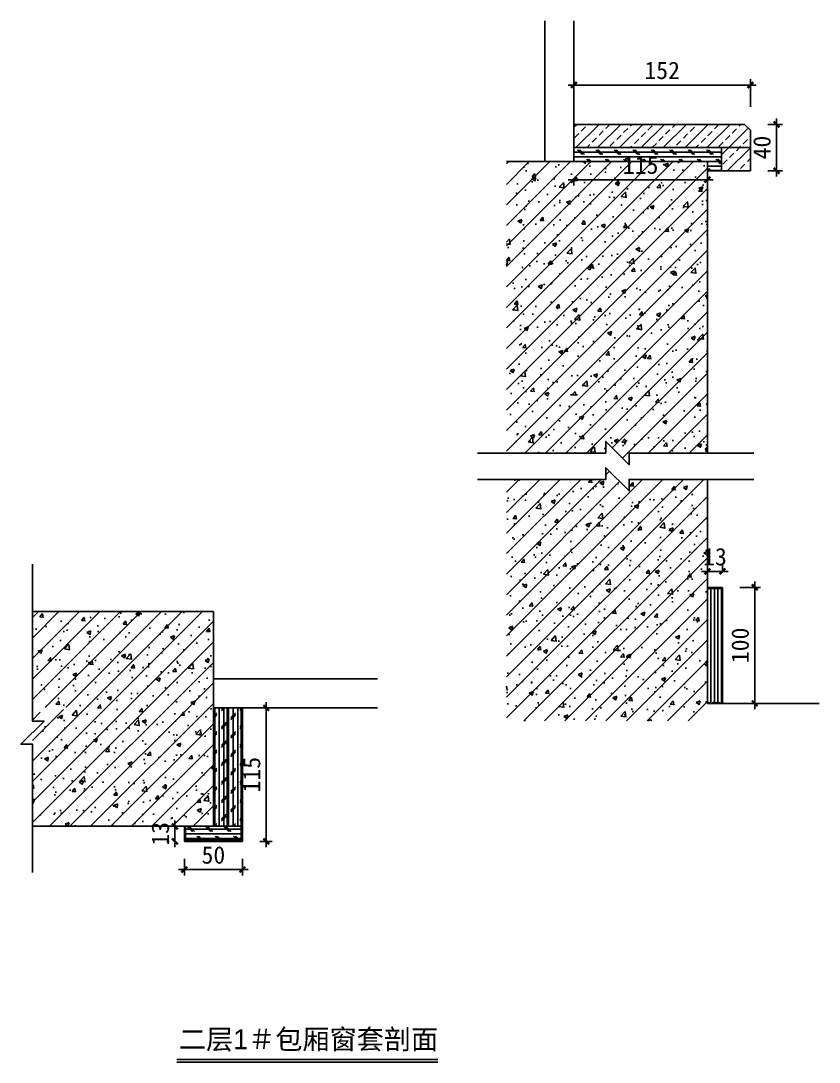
# Model space of a CAD drawing. Header units: millimetres. Extents: x -150677 to 588340, y -254013 to 149700.
# Drawn here: x 337452 to 338140, y -86707 to -85810 of the extents above; entities that cross this region are included whole.
import ezdxf

# ---------------------------------------------------------------- set-up
doc = ezdxf.new("R2010")
doc.units = ezdxf.units.MM
doc.header["$LTSCALE"] = 10
doc.header["$MEASUREMENT"] = 0
for name, color, linetype in [('1', 12, 'Continuous'), ('2-Ba顶面轮廓', 4, 'Continuous'), ('LAYER1', 7, 'Continuous'), ('LAYER2', 130, 'Continuous'), ('LAYER3', 134, 'Continuous'), ('LAYER7', 251, 'Continuous')]:
    doc.layers.add(name, color=color, linetype=linetype)
doc.styles.get("Standard").update_dxf_attribs({"font": ''})
doc.styles.get('Standard').set_extended_font_data('SimSun')
doc.dimstyles.new('DIMN5', dxfattribs={"dimscale": 0.05, "dimtxt": 300, "dimasz": 100, "dimexe": 100, "dimexo": 300, "dimgap": 100, "dimtad": 1, "dimdec": 0, "dimtxsty": 'Standard', "dimblk": 'ARCHTICK', "dimcen": 2.5, "dimdle": 100, "dimclrd": 8, "dimclre": 8, "dimclrt": 96, "dimadec": 0, "dimazin": 0, "dimtfac": 1, "dimtdec": 0, "dimtmove": 0, "dimatfit": 3, "dimldrblk": 'DOT', "dimfxl": 100, "dimarcsym": 0})
pattern_1 = [(90, (331356.6526, -87593.2813), (-3.96875, 2e-16), []), (225, (331358.637, -87591.297), (7.937503, -7.937503), [5.612663, -5.612663]), (225, (331358.637, -87590.305), (7.937503, -7.937503), [5.612663, -5.612663]), (225, (331358.637, -87589.313), (7.937503, -7.937503), [5.612663, -5.612663])]
pattern_2 = [(45, (105.651, 4.775), (-9.4045202, 9.4045202), []), (45, (110.276, 0), (-9.4045202, 9.4045202), [5.25, -3])]

# ---------------------------------------------------------------- blocks, each defined once
blk = doc.blocks.new('_ArchTick')
at = {"color": 0, "linetype": 'ByBlock', "const_width": 0.4}
blk.add_lwpolyline([(-0.5, -0.5), (0.5, 0.5)], dxfattribs=at)
blk = doc.blocks.new('*D1744')
at = {"layer": '2-Ba顶面轮廓', "color": 8, "lineweight": -2, "transparency": 16777216}
for p, q in [((337578.24, -86504.25), (337580.13, -86504.25)), ((337585.13, -86499.25), (337585.13, -86522.25)), ((337578.24, -86517.25), (337580.13, -86517.25))]:
    blk.add_line(p, q, dxfattribs=at)
at = {"layer": 'Defpoints', "color": 0, "transparency": 16777216}
for p in [(337593.24, -86504.25), (337585.13, -86517.25), (337593.24, -86517.25)]:
    blk.add_point(p, dxfattribs=at)
at = {"layer": '2-Ba顶面轮廓', "color": 8, "lineweight": -2, "transparency": 16777216, "xscale": 5, "yscale": 5, "zscale": 5}
for p, rotation in [((337585.13, -86504.25), 90), ((337585.13, -86517.25), 270)]:
    blk.add_blockref('_ArchTick', p, dxfattribs=dict(at, rotation=rotation))
at = {"layer": '2-Ba顶面轮廓', "color": 96, "transparency": 16777216, "insert": (337572.63, -86510.75), "char_height": 15, "attachment_point": 5, "rotation": 90}
blk.add_mtext('13', dxfattribs=at)
blk = doc.blocks.new('_DOT')
at = {"color": 0, "linetype": 'ByBlock'}
blk.add_line((-0.35, 0), (-1, 0), dxfattribs=at)
at = {"color": 0, "linetype": 'ByBlock', "const_width": 0.35}
blk.add_lwpolyline([(-0.175, 0, 1), (0.175, 0, 1)], format="xyb", close=True, dxfattribs=at)
blk = doc.blocks.new('*D1745')
at = {"layer": '2-Ba顶面轮廓', "color": 8, "lineweight": -2, "transparency": 16777216}
for p, q in [((337593.24, -86532.25), (337593.24, -86546.55)), ((337643.24, -86532.25), (337643.24, -86546.55)), ((337588.24, -86541.55), (337648.24, -86541.55))]:
    blk.add_line(p, q, dxfattribs=at)
at = {"layer": 'Defpoints', "color": 0, "transparency": 16777216}
for p in [(337593.24, -86517.25), (337643.24, -86517.25), (337643.24, -86541.55)]:
    blk.add_point(p, dxfattribs=at)
at = {"layer": '2-Ba顶面轮廓', "color": 8, "lineweight": -2, "transparency": 16777216, "xscale": 5, "yscale": 5, "zscale": 5, "rotation": 180}
blk.add_blockref('_ArchTick', (337593.24, -86541.55), dxfattribs=at)
at = {"layer": '2-Ba顶面轮廓', "color": 8, "lineweight": -2, "transparency": 16777216, "xscale": 5, "yscale": 5, "zscale": 5}
blk.add_blockref('_ArchTick', (337643.24, -86541.55), dxfattribs=at)
at = {"layer": '2-Ba顶面轮廓', "color": 96, "transparency": 16777216, "insert": (337618.24, -86529.05), "char_height": 15, "attachment_point": 5}
blk.add_mtext('50', dxfattribs=at)
blk = doc.blocks.new('*D1746')
at = {"layer": '2-Ba顶面轮廓', "color": 8, "lineweight": -2, "transparency": 16777216}
for p, q in [((337663.76, -86522.25), (337663.76, -86397.25)), ((337658.24, -86402.25), (337668.76, -86402.25)), ((337658.24, -86517.25), (337668.76, -86517.25))]:
    blk.add_line(p, q, dxfattribs=at)
at = {"layer": 'Defpoints', "color": 0, "transparency": 16777216}
for p in [(337643.24, -86402.25), (337663.76, -86402.25), (337643.24, -86517.25)]:
    blk.add_point(p, dxfattribs=at)
at = {"layer": '2-Ba顶面轮廓', "color": 8, "lineweight": -2, "transparency": 16777216, "xscale": 5, "yscale": 5, "zscale": 5}
for p, rotation in [((337663.76, -86402.25), 90), ((337663.76, -86517.25), 270)]:
    blk.add_blockref('_ArchTick', p, dxfattribs=dict(at, rotation=rotation))
at = {"layer": '2-Ba顶面轮廓', "color": 96, "transparency": 16777216, "insert": (337651.26, -86459.75), "char_height": 15, "attachment_point": 5, "rotation": 90}
blk.add_mtext('115', dxfattribs=at)
blk = doc.blocks.new('*D1748')
at = {"layer": '2-Ba顶面轮廓', "color": 8, "lineweight": -2, "transparency": 16777216}
for p, q in [((338071.68, -86298.36), (338089.42, -86298.36)), ((338084.42, -86403.36), (338084.42, -86293.36)), ((338071.68, -86398.36), (338089.42, -86398.36))]:
    blk.add_line(p, q, dxfattribs=at)
at = {"layer": 'Defpoints', "color": 0, "transparency": 16777216}
for p in [(338056.68, -86298.36), (338084.42, -86298.36), (338056.68, -86398.36)]:
    blk.add_point(p, dxfattribs=at)
at = {"layer": '2-Ba顶面轮廓', "color": 8, "lineweight": -2, "transparency": 16777216, "xscale": 5, "yscale": 5, "zscale": 5}
for p, rotation in [((338084.42, -86298.36), 90), ((338084.42, -86398.36), 270)]:
    blk.add_blockref('_ArchTick', p, dxfattribs=dict(at, rotation=rotation))
at = {"layer": '2-Ba顶面轮廓', "color": 96, "transparency": 16777216, "insert": (338071.92, -86348.36), "char_height": 15, "attachment_point": 5, "rotation": 90}
blk.add_mtext('100', dxfattribs=at)
blk = doc.blocks.new('*D1749')
at = {"layer": '2-Ba顶面轮廓', "color": 8, "lineweight": -2, "transparency": 16777216}
for p, q in [((338043.68, -86283.36), (338043.68, -86279.57)), ((338056.68, -86283.36), (338056.68, -86279.57)), ((338061.68, -86284.57), (338038.68, -86284.57))]:
    blk.add_line(p, q, dxfattribs=at)
at = {"layer": 'Defpoints', "color": 0, "transparency": 16777216}
for p in [(338043.68, -86284.57), (338043.68, -86298.36), (338056.68, -86298.36)]:
    blk.add_point(p, dxfattribs=at)
at = {"layer": '2-Ba顶面轮廓', "color": 8, "lineweight": -2, "transparency": 16777216, "xscale": 5, "yscale": 5, "zscale": 5}
for p, rotation in [((338043.68, -86284.57), 180.0000000003207), ((338056.68, -86284.57), 3.207034637853212e-10)]:
    blk.add_blockref('_ArchTick', p, dxfattribs=dict(at, rotation=rotation))
at = {"layer": '2-Ba顶面轮廓', "color": 96, "transparency": 16777216, "insert": (338050.18, -86272.07), "char_height": 15, "attachment_point": 5}
blk.add_mtext('13', dxfattribs=at)
blk = doc.blocks.new('*D1750')
at = {"layer": '2-Ba顶面轮廓', "color": 8, "lineweight": -2, "transparency": 16777216}
for p, q in [((337923.68, -85865.52), (338085.68, -85865.52)), ((337928.68, -85884.41), (337928.68, -85860.52)), ((338080.68, -85884.41), (338080.68, -85860.52))]:
    blk.add_line(p, q, dxfattribs=at)
at = {"layer": 'Defpoints', "color": 0, "transparency": 16777216}
for p in [(338080.68, -85865.52), (337928.68, -85899.41), (338080.68, -85899.41)]:
    blk.add_point(p, dxfattribs=at)
at = {"layer": '2-Ba顶面轮廓', "color": 8, "lineweight": -2, "transparency": 16777216, "xscale": 5, "yscale": 5, "zscale": 5, "rotation": 180}
blk.add_blockref('_ArchTick', (337928.68, -85865.52), dxfattribs=at)
at = {"layer": '2-Ba顶面轮廓', "color": 8, "lineweight": -2, "transparency": 16777216, "xscale": 5, "yscale": 5, "zscale": 5}
blk.add_blockref('_ArchTick', (338080.68, -85865.52), dxfattribs=at)
at = {"layer": '2-Ba顶面轮廓', "color": 96, "transparency": 16777216, "insert": (338004.68, -85853.02), "char_height": 15, "attachment_point": 5}
blk.add_mtext('152', dxfattribs=at)
blk = doc.blocks.new('*D1751')
at = {"layer": '2-Ba顶面轮廓', "color": 8, "lineweight": -2, "transparency": 16777216}
for p, q in [((338103.19, -85944.41), (338103.19, -85894.41)), ((338095.68, -85899.41), (338108.19, -85899.41)), ((338095.68, -85939.41), (338108.19, -85939.41))]:
    blk.add_line(p, q, dxfattribs=at)
at = {"layer": 'Defpoints', "color": 0, "transparency": 16777216}
for p in [(338080.68, -85899.41), (338103.19, -85899.41), (338080.68, -85939.41)]:
    blk.add_point(p, dxfattribs=at)
at = {"layer": '2-Ba顶面轮廓', "color": 8, "lineweight": -2, "transparency": 16777216, "xscale": 5, "yscale": 5, "zscale": 5}
for p, rotation in [((338103.19, -85899.41), 90), ((338103.19, -85939.41), 270)]:
    blk.add_blockref('_ArchTick', p, dxfattribs=dict(at, rotation=rotation))
at = {"layer": '2-Ba顶面轮廓', "color": 96, "transparency": 16777216, "insert": (338090.69, -85919.41), "char_height": 15, "attachment_point": 5, "rotation": 90}
blk.add_mtext('40', dxfattribs=at)
blk = doc.blocks.new('*D1752')
at = {"layer": '2-Ba顶面轮廓', "color": 8, "lineweight": -2, "transparency": 16777216}
for p, q in [((338048.68, -85947.19), (337923.68, -85947.19)), ((337928.68, -85946.41), (337928.68, -85952.19)), ((338043.68, -85946.41), (338043.68, -85952.19))]:
    blk.add_line(p, q, dxfattribs=at)
at = {"layer": 'Defpoints', "color": 0, "transparency": 16777216}
for p in [(337928.68, -85931.41), (338043.68, -85931.41), (337928.68, -85947.19)]:
    blk.add_point(p, dxfattribs=at)
at = {"layer": '2-Ba顶面轮廓', "color": 8, "lineweight": -2, "transparency": 16777216, "xscale": 5, "yscale": 5, "zscale": 5, "rotation": 180}
blk.add_blockref('_ArchTick', (337928.68, -85947.19), dxfattribs=at)
at = {"layer": '2-Ba顶面轮廓', "color": 8, "lineweight": -2, "transparency": 16777216, "xscale": 5, "yscale": 5, "zscale": 5}
blk.add_blockref('_ArchTick', (338043.68, -85947.19), dxfattribs=at)
at = {"layer": '2-Ba顶面轮廓', "color": 96, "transparency": 16777216, "insert": (337986.18, -85934.69), "char_height": 15, "attachment_point": 5}
blk.add_mtext('115', dxfattribs=at)

msp = doc.modelspace()

# ---------------------------------------------------------------- hatches: boundary and pattern name
h = msp.add_hatch()
h.set_pattern_fill('ANSI32', color=252, scale=0.2, style=0)
h.set_pattern_definition([(45, (4953792.8728, -864574.4036), (-1.34703841816, 1.34703841816), []), (45, (4953793.7709, -864574.4036), (-1.34703841816, 1.34703841816), [])])
h.paths.add_polyline_path([(338055.68, -86299.38), (338043.68, -86299.38), (338043.68, -86298.36), (338056.68, -86298.36), (338056.68, -86398.36), (338043.68, -86398.36), (338043.68, -86397.36), (338055.68, -86397.36)])
at = {"layer": '2-Ba顶面轮廓'}
h = msp.add_hatch(dxfattribs=at)
h.set_pattern_fill('天然石材', color=8, scale=5, style=0)
h.set_pattern_definition(pattern_2)
h.paths.add_polyline_path([(337928.68, -85899.41), (337928.68, -85919.41), (338080.68, -85919.41), (338080.68, -85904.41), (338075.68, -85899.41)])
h = msp.add_hatch(dxfattribs=at)
h.set_pattern_fill('CORK', color=251, scale=5, style=0)
h.set_pattern_definition([(0, (105.6515, 0), (0, 3.96875), []), (135, (107.636, -1.984), (-7.93750343, -7.93750343), [5.6126625, -5.6126625]), (135, (108.628, -1.984), (-7.93750343, -7.93750343), [5.6126625, -5.6126625]), (135, (109.62, -1.984), (-7.93750343, -7.93750343), [5.6126625, -5.6126625])])
h.paths.add_polyline_path([(338043.68, -85931.41), (338043.68, -85939.41), (338055.68, -85939.41), (338055.68, -85919.41), (337928.68, -85919.41), (337928.68, -85931.41)])
h = msp.add_hatch(dxfattribs=at)
h.set_pattern_fill('天然石材', color=8, scale=5, style=0)
h.set_pattern_definition(pattern_2)
h.paths.add_polyline_path([(338055.68, -85919.41), (338055.68, -85939.41), (338080.68, -85939.41), (338080.68, -85919.41)])
h = msp.add_hatch(dxfattribs=at)
h.set_pattern_fill('CORK', color=251, scale=5, angle=90, style=0)
h.set_pattern_definition(pattern_1)
h.paths.add_polyline_path([(337630.24, -86402.25), (337618.24, -86402.25), (337618.24, -86504.25), (337630.24, -86504.25)])
h = msp.add_hatch(dxfattribs=at)
h.set_pattern_fill('CORK', color=251, scale=5, angle=90, style=0)
h.set_pattern_definition(pattern_1)
h.paths.add_polyline_path([(337630.24, -86504.25), (337642.24, -86504.25), (337642.24, -86402.25), (337630.24, -86402.25)])
h = msp.add_hatch(dxfattribs=at)
h.set_pattern_fill('CORK', color=251, scale=5, style=0)
h.set_pattern_definition([(0, (0, 12), (0, 3.96875), []), (135, (1.984, 10.016), (-7.93750343, -7.93750343), [5.6126625, -5.6126625]), (135, (2.977, 10.016), (-7.93750343, -7.93750343), [5.6126625, -5.6126625]), (135, (3.969, 10.016), (-7.93750343, -7.93750343), [5.6126625, -5.6126625])])
h.paths.add_polyline_path([(337594.24, -86504.25), (337594.24, -86516.25), (337642.24, -86516.25), (337642.24, -86504.25)])
at = {"layer": 'LAYER7'}
h = msp.add_hatch(dxfattribs=at)
h.set_pattern_fill('钢筋混凝土', color=256, scale=5, style=0)
h.set_pattern_definition([(45, (105.651, 0), (-8.83883476, 8.83883476), []), (50, (105.651, 0), (35.8630091, -3.1376067), [3.75, -41.25]), (355, (105.65, 0), (-6.9375667, 37.6096067), [3, -33]), (100.4514, (108.64, -0.26), (28.925469, 34.471977), [3.1870095, -35.0571056]), (46.1842, (105.65, 10), (53.3620524, -8.2759507), [5.625, -61.875]), (96.6356, (110.1, 9.31), (46.733135, 48.7058935), [4.780514, -52.58565]), (351.1842, (105.65, 10), (46.733097, 48.70593), [4.5, -49.5]), (21, (110.651, 7.5), (29.8453526, -20.1309445), [3.75, -41.25]), (326, (110.65, 7.5), (12.1657666, 36.2575023), [3, -33]), (71.4514, (113.14, 5.822), (42.0111314, 16.126525), [3.1870095, -35.0571056]), (37.5, (105.651, 0), (0.60799277, 16.6446927), [0, -32.6, 0, -33.5, 0, -33.125]), (7.5, (105.651, 0), (13.1534769, 19.7205856), [0, -19.1, 0, -31.85, 0, -12.625]), (327.5, (94.501, 0), (26.6911218, -1.1277436), [0, -12.5, 0, -39, 0, -51.75]), (317.5, (89.501, 0), (29.1593085, 5.0052491), [0, -16.25, 0, -25.9, 0, -36.75])])
h.paths.add_polyline_path([(337956.19, -86205.3), (337870.58, -86205.3), (337870.58, -86413.4), (338043.68, -86413.4), (338043.68, -86205.3), (337976.19, -86205.3), (337976.19, -86215.3), (337956.19, -86195.3)])
h.paths.add_polyline_path([(337870.58, -86182.68), (337956.19, -86182.68), (337956.19, -86172.68), (337976.19, -86192.68), (337976.19, -86182.68), (338043.68, -86182.68), (338043.68, -85931.41), (337870.58, -85931.41)])
h = msp.add_hatch(dxfattribs=at)
h.set_pattern_fill('钢筋混凝土', color=256, scale=5, style=0)
h.set_pattern_definition([(45, (0, 0), (-8.83883476, 8.83883476), []), (50, (0, 0), (35.8630091, -3.1376067), [3.75, -41.25]), (355, (0, 0), (-6.9375667, 37.6096067), [3, -33]), (100.4514, (2.99, -0.26), (28.925469, 34.471977), [3.1870095, -35.0571056]), (46.1842, (0, 10), (53.3620524, -8.2759507), [5.625, -61.875]), (96.6356, (4.447, 9.31), (46.733135, 48.7058935), [4.780514, -52.58565]), (351.1842, (0, 10), (46.733097, 48.70593), [4.5, -49.5]), (21, (5, 7.5), (29.8453526, -20.1309445), [3.75, -41.25]), (326, (5, 7.5), (12.1657666, 36.2575023), [3, -33]), (71.4514, (7.487, 5.822), (42.0111314, 16.126525), [3.1870095, -35.0571056]), (37.5, (0, 0), (0.60799277, 16.6446927), [0, -32.6, 0, -33.5, 0, -33.125]), (7.5, (0, 0), (13.1534769, 19.7205856), [0, -19.1, 0, -31.85, 0, -12.625]), (327.5, (-11.15, 0), (26.6911218, -1.1277436), [0, -12.5, 0, -39, 0, -51.75]), (317.5, (-16.15, 0), (29.1593085, 5.0052491), [0, -16.25, 0, -25.9, 0, -36.75])])
h.paths.add_polyline_path([(337462.43, -86406.8), (337462.43, -86504.25), (337618.24, -86504.25), (337618.24, -86319.25), (337462.43, -86319.25), (337462.43, -86401.78), (337504.28, -86401.78)])

# ---------------------------------------------------------------- linework, layer by layer
at = {"color": 4}
for p, q in [((338056.68, -86298.36), (338043.68, -86298.36)), ((338056.68, -86298.36), (338056.68, -86398.36)), ((338055.68, -86299.36), (338043.68, -86299.36))]:
    msp.add_line(p, q, dxfattribs=at)
at = {"color": 252}
for p, q in [((338046.68, -86299.36), (338046.68, -86397.36)), ((338049.68, -86299.36), (338049.68, -86397.36)), ((338052.68, -86299.36), (338052.68, -86397.36)), ((338055.68, -86299.36), (338055.68, -86397.36))]:
    msp.add_line(p, q, dxfattribs=at)
msp.add_line((337586.84, -86705.14), (337811.57, -86705.14))
at = {"color": 42}
msp.add_line((337586.84, -86707.49), (337811.57, -86707.49), dxfattribs=at)
at = {"layer": '2-Ba顶面轮廓'}
msp.add_line((337593.24, -86517.25), (337593.24, -86504.25), dxfattribs=at)
at = {"layer": '2-Ba顶面轮廓', "color": 1}
for points in [[(338083.67, -86182.68), (337976.19, -86182.68), (337976.19, -86192.68), (337956.19, -86172.68), (337956.19, -86182.68), (337845.57, -86182.68)], [(338083.67, -86205.3), (337976.19, -86205.3), (337976.19, -86215.3), (337956.19, -86195.3), (337956.19, -86205.3), (337845.57, -86205.3)], [(337462.43, -86278.53), (337462.43, -86413.53), (337472.43, -86413.53), (337452.43, -86433.53), (337462.43, -86433.53), (337462.43, -86544.14)]]:
    msp.add_lwpolyline(points, dxfattribs=at)
at = {"layer": 'LAYER1'}
for p, q in [((337870.58, -85931.41), (338043.68, -85931.41)), ((338043.68, -86182.68), (338043.68, -85931.41)), ((338043.68, -86398.36), (338043.68, -86205.3)), ((337462.43, -86319.25), (337618.24, -86319.25)), ((337618.24, -86319.25), (337618.24, -86504.25)), ((338043.68, -86398.36), (338139.9, -86398.36)), ((337462.43, -86504.25), (337618.24, -86504.25))]:
    msp.add_line(p, q, dxfattribs=at)
at = {"layer": 'LAYER2'}
for p, q in [((337618.24, -86377.25), (337759.51, -86377.25)), ((337618.24, -86402.25), (337759.51, -86402.25)), ((337643.24, -86402.25), (337643.24, -86517.25)), ((337643.24, -86517.25), (337593.24, -86517.25))]:
    msp.add_line(p, q, dxfattribs=at)
at = {"layer": 'LAYER3', "color": 42}
for p, q in [((337903.68, -85931.41), (337903.68, -85810.22)), ((337928.68, -85931.41), (337928.68, -85810.22))]:
    msp.add_line(p, q, dxfattribs=at)
at = {"layer": 'LAYER3', "color": 4}
for p, q in [((337928.68, -85899.41), (338075.68, -85899.41)), ((338075.68, -85899.41), (338080.68, -85904.41)), ((338080.68, -85939.41), (338080.68, -85904.41)), ((337928.68, -85919.41), (338080.68, -85919.41)), ((338055.68, -85939.41), (338055.68, -85919.41)), ((338043.68, -85939.41), (338080.68, -85939.41))]:
    msp.add_line(p, q, dxfattribs=at)
at = {"layer": 'LAYER3', "color": 8}
for p, q in [((337618.24, -86402.25), (337618.24, -86504.25)), ((337630.24, -86402.25), (337630.24, -86504.25)), ((337642.24, -86402.25), (337642.24, -86516.25)), ((337594.24, -86516.25), (337594.24, -86504.25)), ((337642.24, -86504.25), (337594.24, -86504.25)), ((337630.24, -86504.25), (337594.24, -86504.25)), ((337642.24, -86516.25), (337594.24, -86516.25))]:
    msp.add_line(p, q, dxfattribs=at)

# ---------------------------------------------------------------- texts
at = {"layer": '1', "color": 42, "insert": (337588.54, -86679.22), "char_height": 17.1492, "width": 500, "attachment_point": 1}
msp.add_mtext('\\fﾷￂￋￎ_GB2312|b0|i0|c134|p49;二层1＃包厢窗套剖面', dxfattribs=at)

# ---------------------------------------------------------------- dimensions: what is measured, and where the dimension line sits
at = {"layer": '2-Ba顶面轮廓'}
for p1, p2, distance, picture, middle in [((337928.68, -85899.41), (338080.68, -85899.41), 33.89, '*D1750', (338004.68, -85853.02)), ((338080.68, -85939.41), (338080.68, -85899.41), -22.5, '*D1751', (338090.69, -85919.41)), ((338043.68, -85931.41), (337928.68, -85931.41), 15.78, '*D1752', (337986.18, -85934.69)), ((338056.68, -86398.36), (338056.68, -86298.36), -27.74, '*D1748', (338071.92, -86348.36)), ((337643.24, -86517.25), (337643.24, -86402.25), -20.51, '*D1746', (337651.26, -86459.75)), ((337593.24, -86517.25), (337643.24, -86517.25), -24.29, '*D1745', (337618.24, -86529.05))]:
    dim = msp.add_aligned_dim(p1=p1, p2=p2, distance=distance, dimstyle='DIMN5', dxfattribs=at)
    dim.commit()
    dim.dimension.update_dxf_attribs({"geometry": picture, "text_midpoint": middle})
for base, p1, p2, angle, picture, middle in [((338043.68, -86284.57), (338056.68, -86298.36), (338043.68, -86298.36), 180, '*D1749', (338050.18, -86284.57)), ((337585.13, -86517.25), (337593.24, -86504.25), (337593.24, -86517.25), 270, '*D1744', (337585.13, -86510.75))]:
    dim = msp.add_linear_dim(base=base, p1=p1, p2=p2, angle=angle, dimstyle='DIMN5', dxfattribs=at)
    dim.commit()
    dim.dimension.update_dxf_attribs({"geometry": picture, "text_midpoint": middle, "dimtype": 129})

doc.saveas('drawing.dxf')
